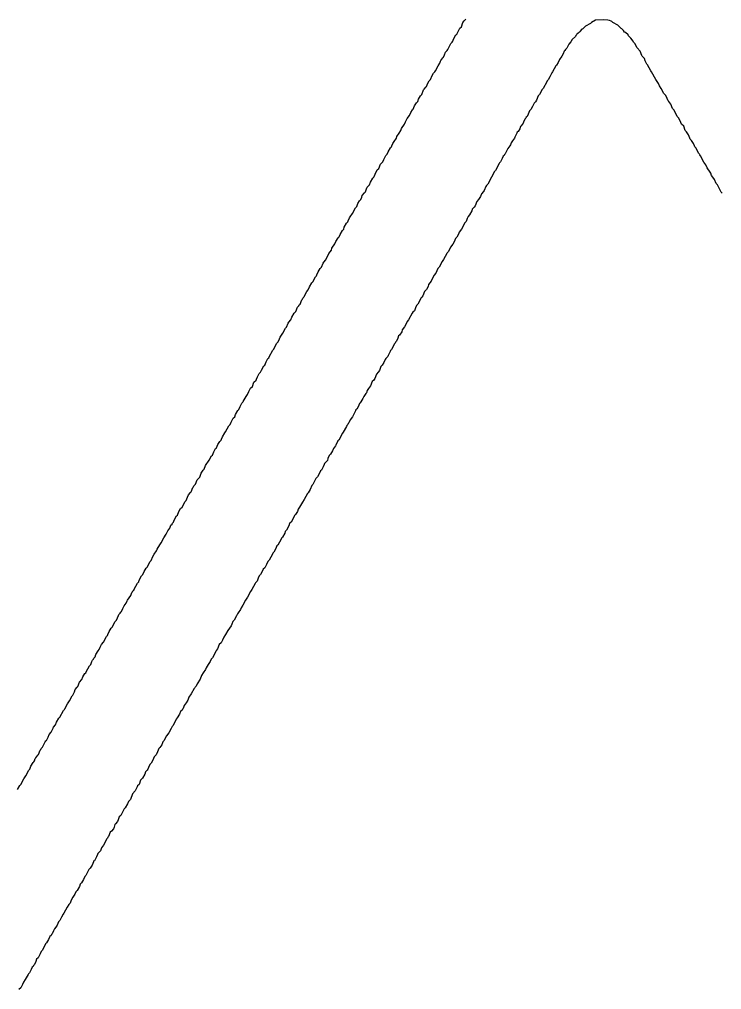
# Model space of a CAD drawing. Header units: inches. Extents: x 0 to 5379, y 0 to 5429.
# Drawn here: x 123.923 to 125.665, y 178.434 to 180.839 of the extents above; entities that cross this region are included whole.
import ezdxf

# ---------------------------------------------------------------- set-up
doc = ezdxf.new("R2010")
doc.units = ezdxf.units.IN
doc.layers.add('Top Overlay', color=2, linetype='Continuous')

msp = doc.modelspace()

# ---------------------------------------------------------------- linework, layer by layer
at = {"layer": 'Top Overlay'}
for p, q in [((125.0198, 180.8205), (125.0237, 180.8312)), ((125.0237, 180.8312), (125.0266, 180.8352)), ((125.0266, 180.8352), (125.0311, 180.8397)), ((125.3426, 180.8312), (125.3404, 180.829)), ((125.3528, 180.8368), (125.3426, 180.8312)), ((125.3719, 180.838), (125.3528, 180.8368)), ((125.3832, 180.8368), (125.3719, 180.838)), ((125.3877, 180.8357), (125.3832, 180.8368)), ((125.3911, 180.8346), (125.3877, 180.8357)), ((125.3933, 180.8335), (125.3911, 180.8346)), ((125.3956, 180.8312), (125.3933, 180.8335)), ((125.408, 180.8245), (125.3956, 180.8312)), ((125.0085, 180.8025), (125.0164, 180.8171)), ((125.0164, 180.8171), (125.0198, 180.8205)), ((125.3111, 180.8064), (125.3088, 180.8042)), ((125.3133, 180.8076), (125.3111, 180.8064)), ((125.3139, 180.8092), (125.3133, 180.8076)), ((125.319, 180.8143), (125.3139, 180.8092)), ((125.3212, 180.8154), (125.319, 180.8143)), ((125.328, 180.8222), (125.3212, 180.8154)), ((125.3404, 180.829), (125.328, 180.8222)), ((125.4159, 180.8166), (125.408, 180.8245)), ((125.4181, 180.8154), (125.4159, 180.8166)), ((125.4221, 180.8115), (125.4181, 180.8154)), ((125.4249, 180.8076), (125.4221, 180.8115)), ((125.4272, 180.8064), (125.4249, 180.8076)), ((125.4334, 180.8002), (125.4272, 180.8064)), ((124.9973, 180.7822), (124.9984, 180.7845)), ((124.9984, 180.7845), (125.0006, 180.7901)), ((125.0006, 180.7901), (125.0063, 180.8002)), ((125.0063, 180.8002), (125.0085, 180.8025)), ((125.2914, 180.7833), (125.2863, 180.7771)), ((125.2947, 180.789), (125.2914, 180.7833)), ((125.3026, 180.7968), (125.2947, 180.789)), ((125.3038, 180.7991), (125.3026, 180.7968)), ((125.306, 180.8014), (125.3038, 180.7991)), ((125.3071, 180.8036), (125.306, 180.8014)), ((125.3088, 180.8042), (125.3071, 180.8036)), ((125.4345, 180.798), (125.4334, 180.8002)), ((125.4401, 180.7923), (125.4345, 180.798)), ((125.4457, 180.7845), (125.4401, 180.7923)), ((125.4469, 180.7822), (125.4457, 180.7845)), ((124.9809, 180.758), (124.9849, 180.7619)), ((124.9849, 180.7619), (124.986, 180.7642)), ((124.986, 180.7642), (124.9939, 180.7788)), ((124.9939, 180.7788), (124.9973, 180.7822)), ((125.2745, 180.7597), (125.2728, 180.7535)), ((125.2767, 180.7619), (125.2745, 180.7597)), ((125.2778, 180.7642), (125.2767, 180.7619)), ((125.2812, 180.7676), (125.2778, 180.7642)), ((125.2863, 180.7771), (125.2812, 180.7676)), ((125.4503, 180.7788), (125.4469, 180.7822)), ((125.4559, 180.7687), (125.4503, 180.7788)), ((125.4593, 180.7653), (125.4559, 180.7687)), ((125.4604, 180.763), (125.4593, 180.7653)), ((125.4632, 180.7602), (125.4604, 180.763)), ((125.4672, 180.7495), (125.4632, 180.7602)), ((124.9668, 180.7304), (124.968, 180.7349)), ((124.968, 180.7349), (124.9691, 180.7371)), ((124.9691, 180.7371), (124.9742, 180.7433)), ((124.9742, 180.7433), (124.9759, 180.745)), ((124.9759, 180.745), (124.9781, 180.7506)), ((124.9781, 180.7506), (124.9809, 180.758)), ((125.2632, 180.7394), (125.2604, 180.7321)), ((125.2688, 180.7473), (125.2632, 180.7394)), ((125.2728, 180.7535), (125.2688, 180.7473)), ((125.4688, 180.7478), (125.4672, 180.7495)), ((125.4739, 180.7416), (125.4688, 180.7478)), ((125.4762, 180.736), (125.4739, 180.7416)), ((125.4796, 180.7281), (125.4762, 180.736)), ((124.9544, 180.709), (124.9556, 180.7112)), ((124.9556, 180.7112), (124.9623, 180.7236)), ((124.9623, 180.7236), (124.9668, 180.7304)), ((125.2542, 180.7236), (125.2463, 180.709)), ((125.2559, 180.7253), (125.2542, 180.7236)), ((125.2604, 180.7321), (125.2559, 180.7253)), ((125.4818, 180.7259), (125.4796, 180.7281)), ((125.4897, 180.7112), (125.4818, 180.7259)), ((125.4919, 180.709), (125.4897, 180.7112)), ((124.9364, 180.6808), (124.9398, 180.6864)), ((124.9398, 180.6864), (124.9432, 180.6898)), ((124.9432, 180.6898), (124.9477, 180.6999)), ((124.9477, 180.6999), (124.9511, 180.7056)), ((124.9511, 180.7056), (124.9544, 180.709)), ((125.2328, 180.6864), (125.2316, 180.6842)), ((125.235, 180.6887), (125.2328, 180.6864)), ((125.2395, 180.6966), (125.235, 180.6887)), ((125.244, 180.7067), (125.2395, 180.6966)), ((125.2463, 180.709), (125.244, 180.7067)), ((125.5021, 180.6898), (125.4919, 180.709)), ((125.5043, 180.6875), (125.5021, 180.6898)), ((125.5088, 180.6797), (125.5043, 180.6875)), ((124.9218, 180.6526), (124.9263, 180.6639)), ((124.9263, 180.6639), (124.9274, 180.6661)), ((124.9274, 180.6661), (124.9319, 180.6706)), ((124.9319, 180.6706), (124.933, 180.6729)), ((124.933, 180.6729), (124.9364, 180.6808)), ((125.2204, 180.665), (125.2136, 180.6526)), ((125.2226, 180.6673), (125.2204, 180.665)), ((125.2316, 180.6842), (125.2226, 180.6673)), ((125.5111, 180.674), (125.5088, 180.6797)), ((125.5156, 180.6673), (125.5111, 180.674)), ((125.5224, 180.6549), (125.5156, 180.6673)), ((124.9116, 180.6357), (124.9139, 180.6413)), ((124.9139, 180.6413), (124.9184, 180.6492)), ((124.9184, 180.6492), (124.9218, 180.6526)), ((125.2063, 180.6385), (125.2035, 180.6346)), ((125.2102, 180.6492), (125.2063, 180.6385)), ((125.2136, 180.6526), (125.2102, 180.6492)), ((125.5274, 180.6498), (125.5224, 180.6549)), ((125.5303, 180.6425), (125.5274, 180.6498)), ((125.5325, 180.6368), (125.5303, 180.6425)), ((124.8942, 180.6081), (124.8987, 180.6149)), ((124.8987, 180.6149), (124.9004, 180.6166)), ((124.9004, 180.6166), (124.9037, 180.6244)), ((124.9037, 180.6244), (124.9082, 180.6323)), ((124.9082, 180.6323), (124.9116, 180.6357)), ((125.1922, 180.6154), (125.1888, 180.612)), ((125.1967, 180.6233), (125.1922, 180.6154)), ((125.2001, 180.6312), (125.1967, 180.6233)), ((125.2035, 180.6346), (125.2001, 180.6312)), ((125.5342, 180.6351), (125.5325, 180.6368)), ((125.5393, 180.6289), (125.5342, 180.6351)), ((125.5438, 180.6177), (125.5393, 180.6289)), ((125.5472, 180.6143), (125.5438, 180.6177)), ((125.5528, 180.6042), (125.5472, 180.6143)), ((124.8812, 180.585), (124.8857, 180.5929)), ((124.8857, 180.5929), (124.8913, 180.6008)), ((124.8913, 180.6008), (124.8942, 180.6081)), ((125.1776, 180.5918), (125.1742, 180.5839)), ((125.1798, 180.594), (125.1776, 180.5918)), ((125.1809, 180.5963), (125.1798, 180.594)), ((125.1832, 180.5985), (125.1809, 180.5963)), ((125.1854, 180.6042), (125.1832, 180.5985)), ((125.1888, 180.612), (125.1854, 180.6042)), ((125.555, 180.5985), (125.5528, 180.6042)), ((125.5584, 180.5951), (125.555, 180.5985)), ((125.5629, 180.5873), (125.5584, 180.5951)), ((124.8699, 180.5636), (124.8711, 180.5681)), ((124.8711, 180.5681), (124.8784, 180.5788)), ((124.8784, 180.5788), (124.8812, 180.585)), ((125.1646, 180.5675), (125.1607, 180.5613)), ((125.1663, 180.5737), (125.1646, 180.5675)), ((125.168, 180.5754), (125.1663, 180.5737)), ((125.173, 180.5816), (125.168, 180.5754)), ((125.1742, 180.5839), (125.173, 180.5816)), ((125.5663, 180.5794), (125.5629, 180.5873)), ((125.5714, 180.5743), (125.5663, 180.5794)), ((125.5753, 180.5636), (125.5714, 180.5743)), ((124.853, 180.5365), (124.8587, 180.5444)), ((124.8587, 180.5444), (124.8598, 180.5489)), ((124.8598, 180.5489), (124.8654, 180.5568)), ((124.8654, 180.5568), (124.8699, 180.5636)), ((125.1516, 180.5444), (125.1466, 180.5382)), ((125.1528, 180.5467), (125.1516, 180.5444)), ((125.1573, 180.5568), (125.1528, 180.5467)), ((125.1584, 180.5591), (125.1573, 180.5568)), ((125.1607, 180.5613), (125.1584, 180.5591)), ((125.5787, 180.5602), (125.5753, 180.5636)), ((125.5832, 180.5523), (125.5787, 180.5602)), ((125.5866, 180.5444), (125.5832, 180.5523)), ((125.5877, 180.5422), (125.5866, 180.5444)), ((125.5911, 180.5388), (125.5877, 180.5422)), ((124.8384, 180.5106), (124.844, 180.5208)), ((124.844, 180.5208), (124.8463, 180.523)), ((124.8463, 180.523), (124.8474, 180.5253)), ((124.8474, 180.5253), (124.8496, 180.5309)), ((124.8496, 180.5309), (124.853, 180.5365)), ((125.1353, 180.5191), (125.1285, 180.5056)), ((125.1404, 180.5253), (125.1353, 180.5191)), ((125.1415, 180.5275), (125.1404, 180.5253)), ((125.1437, 180.5332), (125.1415, 180.5275)), ((125.1466, 180.5382), (125.1437, 180.5332)), ((125.5956, 180.5309), (125.5911, 180.5388)), ((125.5979, 180.5253), (125.5956, 180.5309)), ((125.599, 180.523), (125.5979, 180.5253)), ((125.6012, 180.5208), (125.599, 180.523)), ((125.6052, 180.5146), (125.6012, 180.5208)), ((124.8271, 180.4915), (124.8327, 180.5016)), ((124.8327, 180.5016), (124.8361, 180.505)), ((124.8361, 180.505), (124.8384, 180.5106)), ((125.1235, 180.4994), (125.1212, 180.4937)), ((125.1257, 180.5016), (125.1235, 180.4994)), ((125.1268, 180.5039), (125.1257, 180.5016)), ((125.1285, 180.5056), (125.1268, 180.5039)), ((125.608, 180.5072), (125.6052, 180.5146)), ((125.6103, 180.505), (125.608, 180.5072)), ((125.6114, 180.5027), (125.6103, 180.505)), ((125.6131, 180.501), (125.6114, 180.5027)), ((125.621, 180.4853), (125.6131, 180.501)), ((124.8147, 180.4689), (124.8192, 180.4802)), ((124.8192, 180.4802), (124.8249, 180.4858)), ((124.8249, 180.4858), (124.8271, 180.4915)), ((125.1133, 180.4813), (125.1043, 180.4644)), ((125.1145, 180.4836), (125.1133, 180.4813)), ((125.1167, 180.4858), (125.1145, 180.4836)), ((125.1212, 180.4937), (125.1167, 180.4858)), ((125.6266, 180.4785), (125.621, 180.4853)), ((125.6294, 180.4712), (125.6266, 180.4785)), ((125.6373, 180.4599), (125.6294, 180.4712)), ((124.8001, 180.4453), (124.8023, 180.4475)), ((124.8023, 180.4475), (124.8034, 180.4498)), ((124.8034, 180.4498), (124.8057, 180.4554)), ((124.8057, 180.4554), (124.8113, 180.4656)), ((124.8113, 180.4656), (124.8147, 180.4689)), ((125.0942, 180.4475), (125.0852, 180.4306)), ((125.1021, 180.4622), (125.0942, 180.4475)), ((125.1043, 180.4644), (125.1021, 180.4622)), ((125.6384, 180.4577), (125.6373, 180.4599)), ((125.6407, 180.452), (125.6384, 180.4577)), ((125.6463, 180.4441), (125.6407, 180.452)), ((124.7848, 180.4188), (124.7865, 180.4227)), ((124.7865, 180.4227), (124.7916, 180.4289)), ((124.7916, 180.4289), (124.7944, 180.4351)), ((124.7944, 180.4351), (124.8001, 180.4453)), ((125.0806, 180.425), (125.0761, 180.4148)), ((125.0818, 180.4272), (125.0806, 180.425)), ((125.0852, 180.4306), (125.0818, 180.4272)), ((125.6475, 180.4419), (125.6463, 180.4441)), ((125.652, 180.4317), (125.6475, 180.4419)), ((125.6553, 180.4284), (125.652, 180.4317)), ((125.6598, 180.4205), (125.6553, 180.4284)), ((124.7708, 180.3923), (124.773, 180.3979)), ((124.773, 180.3979), (124.7741, 180.4025)), ((124.7741, 180.4025), (124.7792, 180.4086)), ((124.7792, 180.4086), (124.782, 180.4115)), ((124.782, 180.4115), (124.7848, 180.4188)), ((125.0671, 180.4002), (125.0626, 180.3923)), ((125.0699, 180.4064), (125.0671, 180.4002)), ((125.075, 180.4126), (125.0699, 180.4064)), ((125.0761, 180.4148), (125.075, 180.4126)), ((125.6644, 180.4103), (125.6598, 180.4205)), ((125.6666, 180.4081), (125.6644, 180.4103)), ((124.7572, 180.372), (124.7606, 180.3754)), ((124.7606, 180.3754), (124.7634, 180.3827)), ((124.7634, 180.3827), (124.7674, 180.3889)), ((124.7674, 180.3889), (124.7708, 180.3923)), ((125.0542, 180.3771), (125.0513, 180.3732)), ((125.0581, 180.3878), (125.0542, 180.3771)), ((125.0626, 180.3923), (125.0581, 180.3878)), ((124.7426, 180.3472), (124.7437, 180.3495)), ((124.7437, 180.3495), (124.7494, 180.3574)), ((124.7494, 180.3574), (124.7572, 180.372)), ((125.0367, 180.3506), (125.0344, 180.345)), ((125.0401, 180.354), (125.0367, 180.3506)), ((125.0457, 180.3641), (125.0401, 180.354)), ((125.0468, 180.3686), (125.0457, 180.3641)), ((125.0513, 180.3732), (125.0468, 180.3686)), ((124.7291, 180.3236), (124.7347, 180.3337)), ((124.7347, 180.3337), (124.7381, 180.3371)), ((124.7381, 180.3371), (124.7392, 180.3393)), ((124.7392, 180.3393), (124.7426, 180.3472)), ((125.0266, 180.3315), (125.0198, 180.3191)), ((125.0277, 180.3337), (125.0266, 180.3315)), ((125.0316, 180.3377), (125.0277, 180.3337)), ((125.0344, 180.345), (125.0316, 180.3377)), ((124.7167, 180.2999), (124.7189, 180.3055)), ((124.7189, 180.3055), (124.7246, 180.3157)), ((124.7246, 180.3157), (124.7279, 180.3191)), ((124.7279, 180.3191), (124.7291, 180.3236)), ((125.013, 180.3067), (125.0085, 180.2988)), ((125.0142, 180.3112), (125.013, 180.3067)), ((125.0198, 180.3191), (125.0142, 180.3112)), ((124.6986, 180.2717), (124.706, 180.2824)), ((124.706, 180.2824), (124.7082, 180.2881)), ((124.7082, 180.2881), (124.7139, 180.2971)), ((124.7139, 180.2971), (124.7167, 180.2999)), ((124.9984, 180.2819), (124.9927, 180.274)), ((125.0018, 180.2875), (124.9984, 180.2819)), ((125.0051, 180.2954), (125.0018, 180.2875)), ((125.0085, 180.2988), (125.0051, 180.2954)), ((124.6834, 180.243), (124.6913, 180.2588)), ((124.6913, 180.2588), (124.6975, 180.2672)), ((124.6975, 180.2672), (124.6986, 180.2717)), ((124.9837, 180.2582), (124.9759, 180.2436)), ((124.9849, 180.2605), (124.9837, 180.2582)), ((124.9871, 180.2627), (124.9849, 180.2605)), ((124.9905, 180.2684), (124.9871, 180.2627)), ((124.9927, 180.274), (124.9905, 180.2684)), ((124.6727, 180.2244), (124.6772, 180.2345)), ((124.6772, 180.2345), (124.6784, 180.2368)), ((124.6784, 180.2368), (124.6834, 180.243)), ((124.9725, 180.2391), (124.9646, 180.2244)), ((124.9736, 180.2413), (124.9725, 180.2391)), ((124.9759, 180.2436), (124.9736, 180.2413)), ((124.6603, 180.203), (124.6615, 180.2053)), ((124.6615, 180.2053), (124.6648, 180.2131)), ((124.6648, 180.2131), (124.6693, 180.221)), ((124.6693, 180.221), (124.6727, 180.2244)), ((124.9567, 180.2098), (124.9516, 180.2036)), ((124.9612, 180.221), (124.9567, 180.2098)), ((124.9646, 180.2244), (124.9612, 180.221)), ((124.6434, 180.176), (124.6491, 180.1861)), ((124.6491, 180.1861), (124.6524, 180.1895)), ((124.6524, 180.1895), (124.6547, 180.1951)), ((124.6547, 180.1951), (124.6581, 180.2007)), ((124.6581, 180.2007), (124.6603, 180.203)), ((124.9387, 180.1816), (124.9375, 180.1771)), ((124.9449, 180.19), (124.9387, 180.1816)), ((124.9516, 180.2036), (124.9449, 180.19)), ((124.6299, 180.1523), (124.6367, 180.1647)), ((124.6367, 180.1647), (124.6401, 180.1681)), ((124.6401, 180.1681), (124.6434, 180.176)), ((124.9285, 180.1647), (124.9246, 180.154)), ((124.933, 180.1692), (124.9285, 180.1647)), ((124.9375, 180.1771), (124.933, 180.1692)), ((124.6175, 180.1309), (124.6198, 180.1331)), ((124.6198, 180.1331), (124.6237, 180.1438)), ((124.6237, 180.1438), (124.6254, 180.1455)), ((124.6254, 180.1455), (124.6265, 180.1478)), ((124.6265, 180.1478), (124.6288, 180.15)), ((124.6288, 180.15), (124.6299, 180.1523)), ((124.9116, 180.1331), (124.9082, 180.1298)), ((124.9184, 180.1455), (124.9116, 180.1331)), ((124.9195, 180.1478), (124.9184, 180.1455)), ((124.9218, 180.15), (124.9195, 180.1478)), ((124.9246, 180.154), (124.9218, 180.15)), ((124.5995, 180.1005), (124.6051, 180.1106)), ((124.6051, 180.1106), (124.6096, 180.1151)), ((124.6096, 180.1151), (124.6136, 180.1258)), ((124.6136, 180.1258), (124.6164, 180.1286)), ((124.6164, 180.1286), (124.6175, 180.1309)), ((124.8981, 180.1106), (124.8891, 180.0937)), ((124.8992, 180.1129), (124.8981, 180.1106)), ((124.9032, 180.1168), (124.8992, 180.1129)), ((124.906, 180.1241), (124.9032, 180.1168)), ((124.9082, 180.1298), (124.906, 180.1241)), ((124.586, 180.0757), (124.5905, 180.0858)), ((124.5905, 180.0858), (124.5916, 180.0881)), ((124.5916, 180.0881), (124.5967, 180.0943)), ((124.5967, 180.0943), (124.5995, 180.1005)), ((124.8857, 180.0903), (124.8823, 180.0824)), ((124.8891, 180.0937), (124.8857, 180.0903)), ((124.5702, 180.0509), (124.5769, 180.061)), ((124.5769, 180.061), (124.5837, 180.0734)), ((124.5837, 180.0734), (124.586, 180.0757)), ((124.8722, 180.0644), (124.8665, 180.0565)), ((124.8733, 180.0689), (124.8722, 180.0644)), ((124.8789, 180.0768), (124.8733, 180.0689)), ((124.8823, 180.0824), (124.8789, 180.0768)), ((124.5623, 180.0362), (124.5657, 180.0396)), ((124.5657, 180.0396), (124.5685, 180.0469)), ((124.5685, 180.0469), (124.5702, 180.0509)), ((124.8564, 180.0385), (124.8553, 180.0362)), ((124.8592, 180.0413), (124.8564, 180.0385)), ((124.862, 180.0486), (124.8592, 180.0413)), ((124.8643, 180.0543), (124.862, 180.0486)), ((124.8665, 180.0565), (124.8643, 180.0543)), ((124.5431, 180.0024), (124.5522, 180.0193)), ((124.5522, 180.0193), (124.5544, 180.0216)), ((124.5544, 180.0216), (124.5555, 180.0238)), ((124.5555, 180.0238), (124.5623, 180.0362)), ((124.8429, 180.0159), (124.8384, 180.0058)), ((124.844, 180.0182), (124.8429, 180.0159)), ((124.8463, 180.0204), (124.844, 180.0182)), ((124.8508, 180.0283), (124.8463, 180.0204)), ((124.853, 180.034), (124.8508, 180.0283)), ((124.8553, 180.0362), (124.853, 180.034)), ((124.5319, 179.9821), (124.5353, 179.99)), ((124.5353, 179.99), (124.5398, 179.9979)), ((124.5398, 179.9979), (124.542, 180.0002)), ((124.542, 180.0002), (124.5431, 180.0024)), ((124.8305, 179.9957), (124.8277, 179.9883)), ((124.8327, 179.9979), (124.8305, 179.9957)), ((124.8339, 180.0002), (124.8327, 179.9979)), ((124.8372, 180.0035), (124.8339, 180.0002)), ((124.8384, 180.0058), (124.8372, 180.0035)), ((124.5217, 179.9641), (124.524, 179.9697)), ((124.524, 179.9697), (124.5296, 179.9799)), ((124.5296, 179.9799), (124.5319, 179.9821)), ((124.8164, 179.9681), (124.8136, 179.9641)), ((124.8203, 179.9788), (124.8164, 179.9681)), ((124.8237, 179.9821), (124.8203, 179.9788)), ((124.8277, 179.9883), (124.8237, 179.9821)), ((124.5054, 179.9399), (124.5105, 179.9449)), ((124.5105, 179.9449), (124.5116, 179.9472)), ((124.5116, 179.9472), (124.5138, 179.9528)), ((124.5138, 179.9528), (124.5183, 179.9607)), ((124.5183, 179.9607), (124.5217, 179.9641)), ((124.7989, 179.9416), (124.7944, 179.9303)), ((124.8023, 179.9449), (124.7989, 179.9416)), ((124.8051, 179.9489), (124.8023, 179.9449)), ((124.8091, 179.9596), (124.8051, 179.9489)), ((124.8136, 179.9641), (124.8091, 179.9596)), ((124.4891, 179.9089), (124.4924, 179.9168)), ((124.4924, 179.9168), (124.4969, 179.9247)), ((124.4969, 179.9247), (124.5014, 179.9292)), ((124.5014, 179.9292), (124.5054, 179.9399)), ((124.7865, 179.919), (124.7843, 179.9134)), ((124.7894, 179.9241), (124.7865, 179.919)), ((124.7944, 179.9303), (124.7894, 179.9241)), ((124.4789, 179.892), (124.4857, 179.9044)), ((124.4857, 179.9044), (124.4879, 179.9066)), ((124.4879, 179.9066), (124.4891, 179.9089)), ((124.7753, 179.8987), (124.7708, 179.8909)), ((124.7775, 179.9044), (124.7753, 179.8987)), ((124.7798, 179.9066), (124.7775, 179.9044)), ((124.7809, 179.9089), (124.7798, 179.9066)), ((124.7832, 179.9111), (124.7809, 179.9089)), ((124.7843, 179.9134), (124.7832, 179.9111)), ((124.4598, 179.8593), (124.4654, 179.8694)), ((124.4654, 179.8694), (124.4676, 179.8717)), ((124.4676, 179.8717), (124.471, 179.8796)), ((124.471, 179.8796), (124.4755, 179.8875)), ((124.4755, 179.8875), (124.4778, 179.8897)), ((124.4778, 179.8897), (124.4789, 179.892)), ((124.7584, 179.8706), (124.7572, 179.8683)), ((124.7606, 179.8728), (124.7584, 179.8706)), ((124.764, 179.8785), (124.7606, 179.8728)), ((124.7674, 179.8864), (124.764, 179.8785)), ((124.7685, 179.8886), (124.7674, 179.8864)), ((124.7708, 179.8909), (124.7685, 179.8886)), ((124.4485, 179.8402), (124.4541, 179.8503)), ((124.4541, 179.8503), (124.4575, 179.8537)), ((124.4575, 179.8537), (124.4598, 179.8593)), ((124.7437, 179.8458), (124.7409, 179.8385)), ((124.7494, 179.8537), (124.7437, 179.8458)), ((124.7572, 179.8683), (124.7494, 179.8537)), ((124.435, 179.8165), (124.4428, 179.8311)), ((124.4428, 179.8311), (124.4462, 179.8345)), ((124.4462, 179.8345), (124.4485, 179.8402)), ((124.7347, 179.83), (124.7268, 179.8154)), ((124.7358, 179.8323), (124.7347, 179.83)), ((124.7381, 179.8345), (124.7358, 179.8323)), ((124.7392, 179.8368), (124.7381, 179.8345)), ((124.7409, 179.8385), (124.7392, 179.8368)), ((124.4237, 179.7962), (124.4248, 179.7985)), ((124.4248, 179.7985), (124.4271, 179.8041)), ((124.4271, 179.8041), (124.4327, 179.8142)), ((124.4327, 179.8142), (124.435, 179.8165)), ((124.7246, 179.8131), (124.7155, 179.7962)), ((124.7268, 179.8154), (124.7246, 179.8131)), ((124.4057, 179.7669), (124.4102, 179.7748)), ((124.4102, 179.7748), (124.4124, 179.777)), ((124.4124, 179.777), (124.4158, 179.7849)), ((124.4158, 179.7849), (124.4203, 179.7928)), ((124.4203, 179.7928), (124.4237, 179.7962)), ((124.7026, 179.7754), (124.6998, 179.7692)), ((124.7077, 179.7816), (124.7026, 179.7754)), ((124.7088, 179.7838), (124.7077, 179.7816)), ((124.7133, 179.794), (124.7088, 179.7838)), ((124.7155, 179.7962), (124.7133, 179.794)), ((124.3944, 179.7466), (124.4, 179.7568)), ((124.4, 179.7568), (124.4023, 179.759)), ((124.4023, 179.759), (124.4057, 179.7669)), ((124.6885, 179.75), (124.6874, 179.7455)), ((124.6919, 179.7579), (124.6885, 179.75)), ((124.6953, 179.7613), (124.6919, 179.7579)), ((124.6998, 179.7692), (124.6953, 179.7613)), ((124.382, 179.7241), (124.3854, 179.7331)), ((124.3854, 179.7331), (124.3944, 179.7466)), ((124.6772, 179.7297), (124.6727, 179.7218)), ((124.6795, 179.7354), (124.6772, 179.7297)), ((124.6806, 179.7376), (124.6795, 179.7354)), ((124.6823, 179.7393), (124.6806, 179.7376)), ((124.6874, 179.7455), (124.6823, 179.7393)), ((124.3645, 179.6976), (124.3707, 179.7038)), ((124.3707, 179.7038), (124.373, 179.7094)), ((124.373, 179.7094), (124.3741, 179.7139)), ((124.3741, 179.7139), (124.3797, 179.7218)), ((124.3797, 179.7218), (124.382, 179.7241)), ((124.6592, 179.7004), (124.6513, 179.6858)), ((124.6603, 179.7027), (124.6592, 179.7004)), ((124.6626, 179.7049), (124.6603, 179.7027)), ((124.6693, 179.7173), (124.6626, 179.7049)), ((124.6705, 179.7196), (124.6693, 179.7173)), ((124.6727, 179.7218), (124.6705, 179.7196)), ((124.3493, 179.6677), (124.3533, 179.6785)), ((124.3533, 179.6785), (124.355, 179.6801)), ((124.355, 179.6801), (124.3561, 179.6824)), ((124.3561, 179.6824), (124.3606, 179.6869)), ((124.3606, 179.6869), (124.3645, 179.6976)), ((124.6491, 179.6835), (124.6446, 179.6734)), ((124.6513, 179.6858), (124.6491, 179.6835)), ((124.3369, 179.6463), (124.3403, 179.6542)), ((124.3403, 179.6542), (124.3426, 179.6599)), ((124.3426, 179.6599), (124.3476, 179.6661)), ((124.3476, 179.6661), (124.3493, 179.6677)), ((124.6378, 179.6632), (124.6299, 179.6486)), ((124.6401, 179.6655), (124.6378, 179.6632)), ((124.6446, 179.6734), (124.6401, 179.6655)), ((124.3234, 179.6261), (124.3268, 179.6294)), ((124.3268, 179.6294), (124.3347, 179.6441)), ((124.3347, 179.6441), (124.3369, 179.6463)), ((124.6186, 179.6294), (124.6164, 179.6272)), ((124.6254, 179.6418), (124.6186, 179.6294)), ((124.6299, 179.6486), (124.6254, 179.6418)), ((124.3076, 179.5979), (124.3133, 179.608)), ((124.3133, 179.608), (124.3155, 179.6103)), ((124.3155, 179.6103), (124.3166, 179.6125)), ((124.3166, 179.6125), (124.32, 179.6204)), ((124.32, 179.6204), (124.3234, 179.6261)), ((124.6051, 179.6069), (124.5972, 179.5922)), ((124.6062, 179.6091), (124.6051, 179.6069)), ((124.6085, 179.6114), (124.6062, 179.6091)), ((124.613, 179.6193), (124.6085, 179.6114)), ((124.6153, 179.6249), (124.613, 179.6193)), ((124.6164, 179.6272), (124.6153, 179.6249)), ((124.2964, 179.5776), (124.2992, 179.5849)), ((124.2992, 179.5849), (124.302, 179.5877)), ((124.302, 179.5877), (124.3031, 179.59)), ((124.3031, 179.59), (124.3054, 179.5922)), ((124.3054, 179.5922), (124.3076, 179.5979)), ((124.5916, 179.5832), (124.586, 179.5731)), ((124.5938, 179.5889), (124.5916, 179.5832)), ((124.5972, 179.5922), (124.5938, 179.5889)), ((124.2817, 179.5539), (124.2873, 179.5629)), ((124.2873, 179.5629), (124.2919, 179.5708)), ((124.2919, 179.5708), (124.2964, 179.5776)), ((124.5815, 179.5652), (124.5758, 179.5551)), ((124.5826, 179.5697), (124.5815, 179.5652)), ((124.586, 179.5731), (124.5826, 179.5697)), ((124.2648, 179.5258), (124.2721, 179.5365)), ((124.2721, 179.5365), (124.275, 179.5415)), ((124.275, 179.5415), (124.2817, 179.5539)), ((124.5623, 179.5336), (124.5589, 179.5258)), ((124.5645, 179.5359), (124.5623, 179.5336)), ((124.5724, 179.5506), (124.5645, 179.5359)), ((124.5736, 179.5528), (124.5724, 179.5506)), ((124.5758, 179.5551), (124.5736, 179.5528)), ((124.2502, 179.4976), (124.2547, 179.5077)), ((124.2547, 179.5077), (124.258, 179.5134)), ((124.258, 179.5134), (124.2637, 179.5213)), ((124.2637, 179.5213), (124.2648, 179.5258)), ((124.551, 179.5134), (124.5431, 179.4987)), ((124.5522, 179.5156), (124.551, 179.5134)), ((124.5544, 179.5179), (124.5522, 179.5156)), ((124.5589, 179.5258), (124.5544, 179.5179)), ((124.24, 179.4807), (124.2479, 179.4953)), ((124.2479, 179.4953), (124.2502, 179.4976)), ((124.5364, 179.4874), (124.5319, 179.4796)), ((124.5398, 179.4953), (124.5364, 179.4874)), ((124.5431, 179.4987), (124.5398, 179.4953)), ((124.2265, 179.4593), (124.2299, 179.4627)), ((124.2299, 179.4627), (124.2333, 179.4705)), ((124.2333, 179.4705), (124.2378, 179.4784)), ((124.2378, 179.4784), (124.24, 179.4807)), ((124.5217, 179.4627), (124.5183, 179.4593)), ((124.5251, 179.4683), (124.5217, 179.4627)), ((124.5285, 179.4762), (124.5251, 179.4683)), ((124.5319, 179.4796), (124.5285, 179.4762)), ((124.2085, 179.4266), (124.2164, 179.4412)), ((124.2164, 179.4412), (124.2197, 179.4446)), ((124.2197, 179.4446), (124.2209, 179.4491)), ((124.2209, 179.4491), (124.2265, 179.4593)), ((124.5082, 179.4401), (124.5003, 179.4255)), ((124.5093, 179.4424), (124.5082, 179.4401)), ((124.5133, 179.4463), (124.5093, 179.4424)), ((124.5161, 179.4536), (124.5133, 179.4463)), ((124.5183, 179.4593), (124.5161, 179.4536)), ((124.1995, 179.4108), (124.2023, 179.4181)), ((124.2023, 179.4181), (124.204, 179.4198)), ((124.204, 179.4198), (124.2051, 179.4221)), ((124.2051, 179.4221), (124.2073, 179.4243)), ((124.2073, 179.4243), (124.2085, 179.4266)), ((124.4969, 179.421), (124.4891, 179.4063)), ((124.4981, 179.4232), (124.4969, 179.421)), ((124.5003, 179.4255), (124.4981, 179.4232)), ((124.1837, 179.3849), (124.1882, 179.3917)), ((124.1882, 179.3917), (124.1904, 179.3973)), ((124.1904, 179.3973), (124.1916, 179.3996)), ((124.1916, 179.3996), (124.1995, 179.4108)), ((124.4845, 179.3996), (124.4778, 179.3872)), ((124.4891, 179.4063), (124.4845, 179.3996)), ((124.169, 179.3612), (124.1702, 179.3635)), ((124.1702, 179.3635), (124.1735, 179.3669)), ((124.1735, 179.3669), (124.1747, 179.3691)), ((124.1747, 179.3691), (124.1769, 179.3714)), ((124.1769, 179.3714), (124.1797, 179.3787)), ((124.1797, 179.3787), (124.1837, 179.3849)), ((124.4643, 179.3657), (124.462, 179.3601)), ((124.4665, 179.368), (124.4643, 179.3657)), ((124.4721, 179.3759), (124.4665, 179.368)), ((124.4733, 179.3804), (124.4721, 179.3759)), ((124.4778, 179.3872), (124.4733, 179.3804)), ((124.1566, 179.3387), (124.1611, 179.3466)), ((124.1611, 179.3466), (124.1645, 179.35)), ((124.1645, 179.35), (124.169, 179.3612)), ((124.453, 179.3466), (124.4502, 179.3393)), ((124.4564, 179.35), (124.453, 179.3466)), ((124.462, 179.3601), (124.4564, 179.35)), ((124.1431, 179.3139), (124.1465, 179.3218)), ((124.1465, 179.3218), (124.151, 179.3297)), ((124.151, 179.3297), (124.1544, 179.3331)), ((124.1544, 179.3331), (124.1566, 179.3387)), ((124.4406, 179.3241), (124.435, 179.3139)), ((124.4485, 179.3353), (124.4406, 179.3241)), ((124.4502, 179.3393), (124.4485, 179.3353)), ((124.1268, 179.2897), (124.1318, 179.2948)), ((124.1318, 179.2948), (124.1397, 179.3094)), ((124.1397, 179.3094), (124.142, 179.3117)), ((124.142, 179.3117), (124.1431, 179.3139)), ((124.4237, 179.2936), (124.4192, 179.2891)), ((124.4276, 179.2998), (124.4237, 179.2936)), ((124.4305, 179.3072), (124.4276, 179.2998)), ((124.435, 179.3139), (124.4305, 179.3072)), ((124.1132, 179.2649), (124.1189, 179.2739)), ((124.1189, 179.2739), (124.1217, 179.2767)), ((124.1217, 179.2767), (124.124, 179.2824)), ((124.124, 179.2824), (124.1268, 179.2897)), ((124.4113, 179.2733), (124.4023, 179.2564)), ((124.4124, 179.2756), (124.4113, 179.2733)), ((124.4152, 179.2784), (124.4124, 179.2756)), ((124.4192, 179.2891), (124.4152, 179.2784)), ((124.1003, 179.2395), (124.1031, 179.2469)), ((124.1031, 179.2469), (124.1048, 179.2508)), ((124.1048, 179.2508), (124.107, 179.2531)), ((124.107, 179.2531), (124.1082, 179.2553)), ((124.1082, 179.2553), (124.1116, 179.2587)), ((124.1116, 179.2587), (124.1132, 179.2649)), ((124.3966, 179.2474), (124.3921, 179.2395)), ((124.3989, 179.2531), (124.3966, 179.2474)), ((124.4023, 179.2564), (124.3989, 179.2531)), ((124.0856, 179.217), (124.0879, 179.2193)), ((124.0879, 179.2193), (124.089, 179.2215)), ((124.089, 179.2215), (124.0969, 179.2362)), ((124.0969, 179.2362), (124.1003, 179.2395)), ((124.3797, 179.2193), (124.3752, 179.2125)), ((124.3854, 179.2271), (124.3797, 179.2193)), ((124.3865, 179.2317), (124.3854, 179.2271)), ((124.3921, 179.2395), (124.3865, 179.2317)), ((124.0687, 179.1855), (124.0727, 179.1962)), ((124.0727, 179.1962), (124.0783, 179.2029)), ((124.0783, 179.2029), (124.0811, 179.2091)), ((124.0811, 179.2091), (124.0856, 179.217)), ((124.3719, 179.2035), (124.364, 179.1922)), ((124.3752, 179.2125), (124.3719, 179.2035)), ((124.0563, 179.164), (124.0597, 179.1719)), ((124.0597, 179.1719), (124.062, 179.1776)), ((124.062, 179.1776), (124.067, 179.1838)), ((124.067, 179.1838), (124.0687, 179.1855)), ((124.3566, 179.1804), (124.3499, 179.1669)), ((124.3589, 179.1815), (124.3566, 179.1804)), ((124.3595, 179.1832), (124.3589, 179.1815)), ((124.3623, 179.186), (124.3595, 179.1832)), ((124.364, 179.1922), (124.3623, 179.186)), ((124.0428, 179.1426), (124.0473, 179.1494)), ((124.0473, 179.1494), (124.0541, 179.1618)), ((124.0541, 179.1618), (124.0563, 179.164)), ((124.3409, 179.1511), (124.3369, 179.1449)), ((124.3437, 179.1584), (124.3409, 179.1511)), ((124.3499, 179.1669), (124.3437, 179.1584)), ((124.0237, 179.1088), (124.0327, 179.1257)), ((124.0327, 179.1257), (124.0349, 179.128)), ((124.0349, 179.128), (124.0361, 179.1302)), ((124.0361, 179.1302), (124.0428, 179.1426)), ((124.3234, 179.1235), (124.3206, 179.1162)), ((124.3268, 179.1269), (124.3234, 179.1235)), ((124.3279, 179.1291), (124.3268, 179.1269)), ((124.3296, 179.1308), (124.3279, 179.1291)), ((124.3324, 179.1381), (124.3296, 179.1308)), ((124.3369, 179.1449), (124.3324, 179.1381)), ((124.0158, 179.0964), (124.0214, 179.1066)), ((124.0214, 179.1066), (124.0237, 179.1088)), ((124.3121, 179.1043), (124.3093, 179.097)), ((124.315, 179.1071), (124.3121, 179.1043)), ((124.3206, 179.1162), (124.315, 179.1071)), ((124.0034, 179.0739), (124.0068, 179.0818)), ((124.0068, 179.0818), (124.0079, 179.084)), ((124.0079, 179.084), (124.013, 179.0902)), ((124.013, 179.0902), (124.0158, 179.0964)), ((124.2997, 179.0807), (124.2941, 179.0705)), ((124.302, 179.0863), (124.2997, 179.0807)), ((124.3037, 179.088), (124.302, 179.0863)), ((124.3093, 179.097), (124.3037, 179.088)), ((123.9876, 179.048), (123.9893, 179.0508)), ((123.9893, 179.0508), (123.991, 179.0514)), ((123.991, 179.0514), (123.9944, 179.0592)), ((123.9944, 179.0592), (123.9972, 179.0666)), ((123.9972, 179.0666), (124.0023, 179.0716)), ((124.0023, 179.0716), (124.0034, 179.0739)), ((124.2885, 179.0626), (124.2817, 179.0502)), ((124.2941, 179.0705), (124.2885, 179.0626)), ((123.9707, 179.0164), (123.9746, 179.0271)), ((123.9746, 179.0271), (123.9763, 179.0288)), ((123.9763, 179.0288), (123.9775, 179.0311)), ((123.9775, 179.0311), (123.9808, 179.0345)), ((123.9808, 179.0345), (123.9831, 179.0401)), ((123.9831, 179.0401), (123.9876, 179.048)), ((124.2693, 179.0311), (124.2659, 179.0232)), ((124.2721, 179.0339), (124.2693, 179.0311)), ((124.2766, 179.0407), (124.2721, 179.0339)), ((124.2795, 179.048), (124.2766, 179.0407)), ((124.2817, 179.0502), (124.2795, 179.048)), ((123.9606, 179.0007), (123.9628, 179.0063)), ((123.9628, 179.0063), (123.9639, 179.0085)), ((123.9639, 179.0085), (123.969, 179.0147)), ((123.969, 179.0147), (123.9707, 179.0164)), ((124.2547, 179.0029), (124.2502, 178.995)), ((124.258, 179.0108), (124.2547, 179.0029)), ((124.2631, 179.0159), (124.258, 179.0108)), ((124.2659, 179.0232), (124.2631, 179.0159)), ((123.947, 178.9781), (123.9493, 178.9804)), ((123.9493, 178.9804), (123.9521, 178.9877)), ((123.9521, 178.9877), (123.9577, 178.9967)), ((123.9577, 178.9967), (123.9594, 178.9984)), ((123.9594, 178.9984), (123.9606, 179.0007)), ((124.2423, 178.9804), (124.24, 178.9781)), ((124.244, 178.9843), (124.2423, 178.9804)), ((124.2468, 178.9916), (124.244, 178.9843)), ((124.2502, 178.995), (124.2468, 178.9916)), ((123.9268, 178.9421), (123.9346, 178.9567)), ((123.9346, 178.9567), (123.9392, 178.9635)), ((123.9392, 178.9635), (123.947, 178.9781)), ((124.2287, 178.9578), (124.2242, 178.9533)), ((124.2344, 178.968), (124.2287, 178.9578)), ((124.2366, 178.9736), (124.2344, 178.968)), ((124.2389, 178.9759), (124.2366, 178.9736)), ((124.24, 178.9781), (124.2389, 178.9759)), ((123.9189, 178.9297), (123.9245, 178.9398)), ((123.9245, 178.9398), (123.9268, 178.9421)), ((124.2152, 178.9364), (124.2118, 178.9285)), ((124.2164, 178.9387), (124.2152, 178.9364)), ((124.2203, 178.9426), (124.2164, 178.9387)), ((124.2242, 178.9533), (124.2203, 178.9426)), ((124.204, 178.9195), (124.1989, 178.9054)), ((124.2107, 178.9263), (124.204, 178.9195)), ((124.2118, 178.9285), (124.2107, 178.9263)), ((124.1859, 178.8846), (124.1837, 178.8823)), ((124.1916, 178.8947), (124.1859, 178.8846)), ((124.1938, 178.9004), (124.1916, 178.8947)), ((124.1989, 178.9054), (124.1938, 178.9004)), ((124.1713, 178.862), (124.1685, 178.8547)), ((124.1747, 178.8654), (124.1713, 178.862)), ((124.1825, 178.8801), (124.1747, 178.8654)), ((124.1837, 178.8823), (124.1825, 178.8801)), ((124.1583, 178.8367), (124.1566, 178.8327)), ((124.16, 178.8429), (124.1583, 178.8367)), ((124.1617, 178.8446), (124.16, 178.8429)), ((124.1668, 178.8508), (124.1617, 178.8446)), ((124.1685, 178.8547), (124.1668, 178.8508)), ((124.1431, 178.8113), (124.142, 178.8091)), ((124.1448, 178.813), (124.1431, 178.8113)), ((124.1487, 178.8237), (124.1448, 178.813)), ((124.1516, 178.8266), (124.1487, 178.8237)), ((124.1566, 178.8327), (124.1516, 178.8266)), ((124.1318, 178.7922), (124.1273, 178.7854)), ((124.1386, 178.8046), (124.1318, 178.7922)), ((124.1397, 178.8068), (124.1386, 178.8046)), ((124.142, 178.8091), (124.1397, 178.8068)), ((124.1149, 178.7629), (124.1099, 178.7533)), ((124.1172, 178.7685), (124.1149, 178.7629)), ((124.1183, 178.7708), (124.1172, 178.7685)), ((124.1217, 178.7742), (124.1183, 178.7708)), ((124.1228, 178.7764), (124.1217, 178.7742)), ((124.1245, 178.7781), (124.1228, 178.7764)), ((124.1273, 178.7854), (124.1245, 178.7781)), ((124.1037, 178.7426), (124.0992, 178.7347)), ((124.107, 178.7505), (124.1037, 178.7426)), ((124.1082, 178.7527), (124.107, 178.7505)), ((124.1099, 178.7533), (124.1082, 178.7527)), ((124.0856, 178.7144), (124.0823, 178.7065)), ((124.0879, 178.7167), (124.0856, 178.7144)), ((124.0958, 178.7313), (124.0879, 178.7167)), ((124.0992, 178.7347), (124.0958, 178.7313)), ((124.0744, 178.6953), (124.0721, 178.6896)), ((124.0778, 178.6987), (124.0744, 178.6953)), ((124.0823, 178.7065), (124.0778, 178.6987)), ((124.0608, 178.6705), (124.0563, 178.6626)), ((124.0631, 178.6761), (124.0608, 178.6705)), ((124.0665, 178.6795), (124.0631, 178.6761)), ((124.0721, 178.6896), (124.0665, 178.6795)), ((124.0462, 178.6446), (124.0417, 178.6378)), ((124.049, 178.6485), (124.0462, 178.6446)), ((124.0518, 178.6558), (124.049, 178.6485)), ((124.0563, 178.6626), (124.0518, 178.6558)), ((124.0316, 178.6209), (124.0282, 178.613)), ((124.0338, 178.6232), (124.0316, 178.6209)), ((124.0417, 178.6378), (124.0338, 178.6232)), ((124.0169, 178.5939), (124.0135, 178.5882)), ((124.0203, 178.6017), (124.0169, 178.5939)), ((124.0237, 178.6051), (124.0203, 178.6017)), ((124.0282, 178.613), (124.0237, 178.6051)), ((124.0034, 178.5702), (124.0023, 178.5679)), ((124.0051, 178.5719), (124.0034, 178.5702)), ((124.0079, 178.5792), (124.0051, 178.5719)), ((124.0101, 178.5848), (124.0079, 178.5792)), ((124.0135, 178.5882), (124.0101, 178.5848)), ((123.9887, 178.5477), (123.9797, 178.5308)), ((123.991, 178.5499), (123.9887, 178.5477)), ((123.9955, 178.5578), (123.991, 178.5499)), ((123.9977, 178.5634), (123.9955, 178.5578)), ((123.9989, 178.5657), (123.9977, 178.5634)), ((124.0023, 178.5679), (123.9989, 178.5657)), ((123.9752, 178.5229), (123.9696, 178.5127)), ((123.9775, 178.5285), (123.9752, 178.5229)), ((123.9797, 178.5308), (123.9775, 178.5285)), ((123.9639, 178.5037), (123.9611, 178.4964)), ((123.9662, 178.5093), (123.9639, 178.5037)), ((123.9696, 178.5127), (123.9662, 178.5093)), ((123.9482, 178.4755), (123.9459, 178.4733)), ((123.9527, 178.4834), (123.9482, 178.4755)), ((123.9549, 178.4891), (123.9527, 178.4834)), ((123.9572, 178.4913), (123.9549, 178.4891)), ((123.9583, 178.4936), (123.9572, 178.4913)), ((123.9611, 178.4964), (123.9583, 178.4936)), ((123.9335, 178.4519), (123.9313, 178.4462)), ((123.938, 178.4586), (123.9335, 178.4519)), ((123.9448, 178.471), (123.938, 178.4586)), ((123.9459, 178.4733), (123.9448, 178.471)), ((123.9268, 178.4384), (123.9222, 178.4338)), ((123.9313, 178.4462), (123.9268, 178.4384))]:
    msp.add_line(p, q, dxfattribs=at)

doc.saveas('drawing.dxf')
